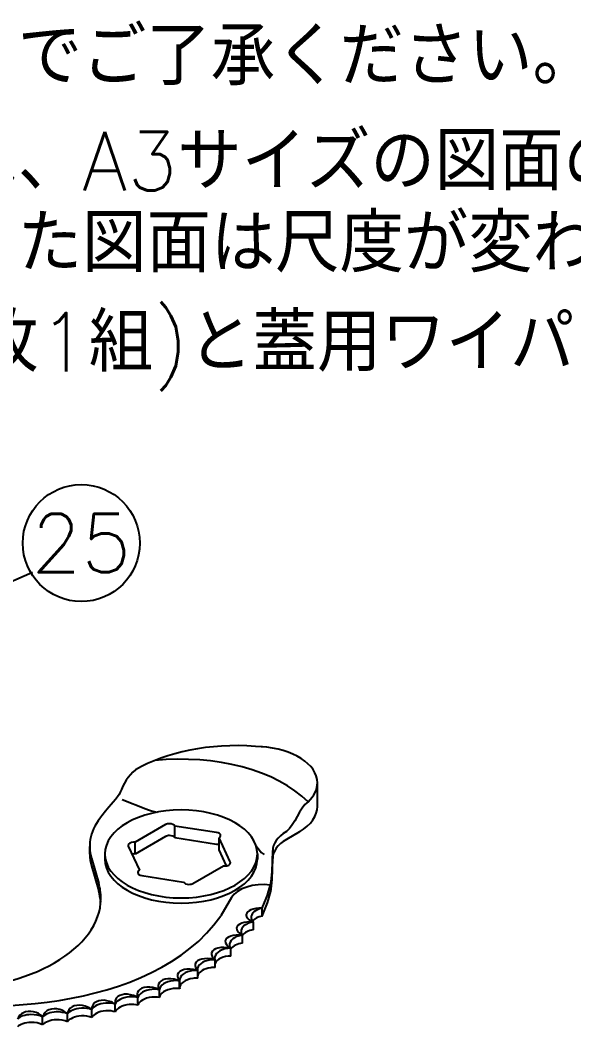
# Model space of a CAD drawing. Extents: x 460 to 8100, y 0 to 5507.
# Drawn here: x 5029 to 5503, y 3641 to 4502 of the extents above; entities that cross this region are included whole.
import ezdxf
from ezdxf.enums import TextEntityAlignment as Align

# ---------------------------------------------------------------- set-up
doc = ezdxf.new("R2010")
doc.units = 0
doc.header["$LTSCALE"] = 4
doc.layers.get('0').update_dxf_attribs({"linetype": 'CONTINUOUS'})
for name, color, linetype in [('DANMEN', 7, 'CONTINUOUS'), ('SIYOU', 7, 'CONTINUOUS'), ('SUNPOU', 7, 'CONTINUOUS')]:
    doc.layers.add(name, color=color, linetype=linetype)
doc.styles.get("Standard").update_dxf_attribs({"font": 'romans.shx', "bigfont": 'extfont.shx'})
doc.dimstyles.get("Standard").update_dxf_attribs({"dimscale": 20, "dimtxt": 2, "dimasz": 3, "dimexe": 1, "dimexo": 1, "dimgap": 0.6, "dimtad": 3, "dimdec": 0, "dimzin": 0, "dimdsep": 46, "dimtxsty": 'STANDARD', "dimblk1": 'OPEN', "dimblk2": 'OPEN', "dimsah": 1, "dimcen": 1.5, "dimadec": 0, "dimazin": 0, "dimtfac": 1, "dimtdec": 0, "dimtmove": 0, "dimatfit": 0, "dimldrblk": 'DOTSMALL', "dimfxl": 1, "dimtvp": 1, "dimtolj": 1, "dimtzin": 0, "dimarcsym": 0})

# ---------------------------------------------------------------- blocks, each defined once
blk = doc.blocks.new('_DotSmall')
at = {"color": 0, "linetype": 'ByBlock', "const_width": 0.5}
blk.add_lwpolyline([(-0.0625, 0, 1), (0.0625, 0, 1)], format="xyb", close=True, dxfattribs=at)
blk = doc.blocks.new('_OPEN')
at = {"color": 0, "linetype": 'ByBlock'}
for p, q in [((-1, 0.167), (0, 0)), ((0, 0), (-1, -0.167)), ((0, 0), (-1, 0))]:
    blk.add_line(p, q, dxfattribs=at)

msp = doc.modelspace()

# ---------------------------------------------------------------- linework, layer by layer
at = {"layer": 'DANMEN', "color": 2}
for p, q in [((5236.41, 3880.19), (5230.37, 3880.65)), ((5283.38, 3829.28), (5283.38, 3849.48)), ((5116.58, 3835.3), (5136.81, 3827.25)), ((5102.29, 3825.3), (5099.28, 3821.31)), ((5153.65, 3813.7), (5127.59, 3798.66)), ((5197.2, 3806.97), (5161.61, 3812.47)), ((5161.61, 3802.37), (5161.61, 3812.47)), ((5161.61, 3802.37), (5161.61, 3812.47)), ((5268.02, 3807.6), (5256.95, 3801.08)), ((5153.65, 3803.6), (5127.59, 3788.56)), ((5127.59, 3788.56), (5127.59, 3798.66)), ((5197.2, 3796.86), (5161.61, 3802.37)), ((5208.86, 3781.82), (5199.34, 3802.37)), ((5199.34, 3792.27), (5199.34, 3802.37)), ((5088.86, 3788.34), (5088.86, 3795.01)), ((5101.7, 3788.65), (5101.7, 3784.19)), ((5121.77, 3795.3), (5131.3, 3774.75)), ((5205.72, 3778.49), (5199.34, 3792.27)), ((5230.88, 3795.96), (5234.74, 3790.77)), ((5232.1, 3788.65), (5232.1, 3784.19)), ((5244.61, 3773.39), (5245.17, 3791.53)), ((5245.17, 3784.87), (5245.17, 3791.53)), ((5090.28, 3785.11), (5096.52, 3763.37)), ((5244.61, 3766.71), (5245.17, 3784.87)), ((5245, 3779.02), (5245, 3785.7)), ((5090.28, 3778.44), (5096.52, 3756.69)), ((5176.98, 3763.42), (5203.04, 3778.45)), ((5244.61, 3766.71), (5244.61, 3773.39)), ((5133.44, 3770.15), (5169.02, 3764.64)), ((5210.07, 3751.35), (5200.77, 3735.63)), ((5236.1, 3742.22), (5239.55, 3750.56)), ((5236.1, 3735.55), (5239.55, 3743.91)), ((5236.1, 3735.55), (5236.1, 3742.21)), ((5228.66, 3723.77), (5228.66, 3730.43)), ((5219.48, 3712.39), (5219.48, 3719.07)), ((5209.29, 3701.33), (5209.29, 3708)), ((5195.92, 3691.44), (5195.92, 3698.12)), ((5181.12, 3682.28), (5181.12, 3688.95)), ((5165.68, 3673.8), (5165.68, 3680.47)), ((5165.75, 3673.41), (5165.75, 3680.08)), ((5148.42, 3665.85), (5148.42, 3672.53)), ((5110.68, 3653.51), (5110.68, 3660.18)), ((5130.02, 3659.21), (5130.02, 3665.88)), ((5069.8, 3645.13), (5069.8, 3651.81)), ((5090.56, 3648.81), (5090.56, 3655.47)), ((5048.58, 3642.52), (5048.58, 3649.19))]:
    msp.add_line(p, q, dxfattribs=at)
for points in [[(5230.37, 3880.65), (5191.31, 3883.61), (5154.14, 3875.59), (5127.95, 3860.56)], [(5283.38, 3849.48), (5283.38, 3865.46), (5262.41, 3878.61), (5235.26, 3880.27)], [(5275.37, 3833.2), (5248.66, 3860.45), (5195.8, 3873.78), (5144.39, 3868.52)], [(5127.95, 3860.56), (5121.69, 3855.67), (5117.51, 3848.04), (5114.84, 3841.35)], [(5275.37, 3833.2), (5280.86, 3838.34), (5283.44, 3844.02), (5283.38, 3849.48)], [(5114.84, 3841.35), (5112.89, 3836.93), (5105.34, 3828.95), (5102.29, 3825.3)], [(5275.37, 3833.2), (5267.84, 3827.87), (5264.21, 3813.8), (5256.95, 3807.75)], [(5136.81, 3827.26), (5139.94, 3826.02), (5143.25, 3825.03), (5146.36, 3824.37)], [(5268.02, 3807.6), (5278.28, 3813.62), (5283.38, 3821.46), (5283.38, 3829.28)], [(5099.28, 3821.31), (5089.45, 3809.55), (5086.8, 3796.85), (5090.28, 3785.11)], [(5200.72, 3804.32), (5200.72, 3805.58), (5199.25, 3806.64), (5197.2, 3806.97)], [(5256.95, 3807.75), (5249.28, 3803.23), (5245.36, 3797.38), (5245.17, 3791.53)], [(5199.34, 3796.16), (5198.71, 3796.51), (5197.97, 3796.75), (5197.2, 3796.86)], [(5199.34, 3802.37), (5200.26, 3802.9), (5200.72, 3803.6), (5200.72, 3804.32)], [(5256.95, 3801.08), (5249.28, 3796.56), (5245.36, 3790.73), (5245.17, 3784.87)], [(5088.86, 3788.34), (5088.86, 3784.85), (5089.38, 3781.41), (5090.28, 3778.44)], [(5121.61, 3796.01), (5121.61, 3795.75), (5121.66, 3795.51), (5121.77, 3795.3)], [(5127.59, 3788.56), (5126.67, 3788.7), (5125.74, 3788.67), (5124.91, 3788.52)], [(5234.74, 3790.77), (5235.52, 3789.7), (5236.66, 3788.77), (5237.92, 3788.05)], [(5209.03, 3781.11), (5209.03, 3781.37), (5208.98, 3781.61), (5208.86, 3781.82)], [(5131.3, 3774.75), (5130.37, 3774.21), (5129.91, 3773.5), (5129.91, 3772.8)], [(5129.91, 3772.8), (5129.91, 3771.55), (5131.39, 3770.47), (5133.44, 3770.15)], [(5239.56, 3750.57), (5242.86, 3758.45), (5244.5, 3766.34), (5244.61, 3773.39)], [(5098.34, 3750.63), (5098.34, 3755.12), (5097.68, 3759.53), (5096.53, 3763.36)], [(5243.19, 3762.05), (5228.94, 3763.92), (5214.74, 3759.23), (5210.07, 3751.35)], [(5239.56, 3743.91), (5242.86, 3751.78), (5244.5, 3759.67), (5244.61, 3766.72)], [(5098.23, 3747.29), (5097.97, 3750.61), (5097.37, 3753.88), (5096.53, 3756.69)], [(4916.11, 3667.78), (4986.15, 3649.4), (5142.41, 3651.94), (5200.77, 3735.63)], [(5236.1, 3735.55), (5232.45, 3734.88), (5229.56, 3733.22), (5227.98, 3731.14)], [(5228.66, 3723.77), (5224.5, 3723.22), (5221.07, 3721.4), (5219.31, 3719.04)], [(5219.48, 3712.39), (5214.95, 3711.95), (5211.13, 3709.98), (5209.29, 3707.42)], [(5209.29, 3701.33), (5203.15, 3701.35), (5197.43, 3698.56), (5195.92, 3694.94)]]:
    msp.add_open_spline(points, degree=3, dxfattribs=at)
for points, knots in [([(5232.1, 3788.65), (5232.1, 3809.44), (5202.91, 3826.29), (5166.9, 3826.29), (5130.89, 3826.29), (5101.7, 3809.44), (5101.7, 3788.65)], [0, 0, 0, 0, 1, 1, 1, 2, 2, 2, 2]), ([(5161.61, 3812.47), (5161.04, 3813.69), (5159.14, 3814.5), (5157.01, 3814.51), (5155.7, 3814.51), (5154.51, 3814.2), (5153.65, 3813.7)], [0, 0, 0, 0, 1, 1, 1, 2, 2, 2, 2]), ([(5127.59, 3798.66), (5127.17, 3798.72), (5126.75, 3798.76), (5126.36, 3798.76), (5123.73, 3798.76), (5121.61, 3797.52), (5121.61, 3796.01)], [0, 0, 0, 0, 1, 1, 1, 2, 2, 2, 2]), ([(5161.61, 3802.37), (5161.04, 3803.59), (5159.14, 3804.41), (5157.01, 3804.41), (5155.7, 3804.41), (5154.5, 3804.1), (5153.64, 3803.6)], [0, 0, 0, 0, 1, 1, 1, 2, 2, 2, 2]), ([(5101.7, 3788.65), (5101.7, 3767.84), (5130.89, 3750.99), (5166.9, 3750.99), (5202.91, 3750.99), (5232.1, 3767.84), (5232.1, 3788.65)], [0, 0, 0, 0, 1, 1, 1, 2, 2, 2, 2]), ([(5101.7, 3784.19), (5101.7, 3763.4), (5130.89, 3746.54), (5166.9, 3746.54), (5202.91, 3746.54), (5232.1, 3763.4), (5232.1, 3784.19)], [0, 0, 0, 0, 1, 1, 1, 2, 2, 2, 2]), ([(5203.04, 3778.45), (5203.46, 3778.39), (5203.89, 3778.36), (5204.28, 3778.36), (5206.9, 3778.36), (5209.03, 3779.6), (5209.03, 3781.11)], [0, 0, 0, 0, 1, 1, 1, 2, 2, 2, 2]), ([(5169.02, 3764.64), (5169.59, 3763.43), (5171.51, 3762.62), (5173.62, 3762.61), (5174.94, 3762.61), (5176.13, 3762.92), (5176.98, 3763.42)], [0, 0, 0, 0, 1, 1, 1, 2, 2, 2, 2]), ([(4941.32, 3673.85), (4949.06, 3673.1), (4956.76, 3672.75), (4963.53, 3672.78), (5037.98, 3672.78), (5098.34, 3707.63), (5098.34, 3750.63)], [0, 0, 0, 0, 1, 1, 1, 2, 2, 2, 2]), ([(5236.06, 3742.21), (5228.46, 3742.38), (5223.02, 3740.13), (5222.59, 3736.92), (5222.3, 3734.6), (5224.7, 3732.23), (5228.65, 3730.45)], [0, 0, 0, 0, 1, 1, 1, 2, 2, 2, 2]), ([(5236.1, 3742.21), (5230.34, 3741.17), (5226.41, 3737.6), (5226.77, 3733.93), (5226.89, 3732.59), (5227.6, 3731.38), (5228.66, 3730.43)], [0, 0, 0, 0, 1, 1, 1, 2, 2, 2, 2]), ([(5228.64, 3730.43), (5220.79, 3731), (5214.89, 3728.86), (5214.33, 3725.48), (5213.99, 3723.26), (5216.02, 3720.94), (5219.48, 3719.08)], [0, 0, 0, 0, 1, 1, 1, 2, 2, 2, 2]), ([(5228.66, 3730.43), (5222.36, 3729.62), (5217.71, 3725.83), (5218.16, 3721.9), (5218.27, 3720.82), (5218.76, 3719.86), (5219.48, 3719.07)], [0, 0, 0, 0, 1, 1, 1, 2, 2, 2, 2]), ([(5219.47, 3719.07), (5211.5, 3719.89), (5205.31, 3717.82), (5204.68, 3714.33), (5204.32, 3712.18), (5206.13, 3709.89), (5209.28, 3708)], [0, 0, 0, 0, 1, 1, 1, 2, 2, 2, 2]), ([(5219.48, 3719.07), (5219.34, 3719.05), (5219.2, 3719.04), (5219.06, 3719.02), (5212.61, 3718.24), (5207.76, 3714.4), (5208.24, 3710.43), (5208.36, 3709.52), (5208.73, 3708.69), (5209.29, 3708)], [0, 0, 0, 0, 1, 1, 1, 2, 2, 2, 3, 3, 3, 3]), ([(5209.27, 3708), (5201.08, 3709.72), (5193.93, 3707.96), (5193.02, 3704.02), (5192.57, 3702.09), (5193.7, 3699.99), (5195.91, 3698.12)], [0, 0, 0, 0, 1, 1, 1, 2, 2, 2, 2]), ([(5209.29, 3708), (5208.37, 3708), (5207.46, 3707.94), (5206.65, 3707.83), (5200.05, 3706.99), (5195.1, 3703.19), (5195.58, 3699.31), (5195.64, 3698.88), (5195.75, 3698.46), (5195.92, 3698.12)], [0, 0, 0, 0, 1, 1, 1, 2, 2, 2, 3, 3, 3, 3]), ([(5195.9, 3698.12), (5195.76, 3698.15), (5195.64, 3698.19), (5195.52, 3698.22), (5187.43, 3700.29), (5180.03, 3698.65), (5178.97, 3694.55), (5178.51, 3692.74), (5179.34, 3690.77), (5181.12, 3688.95)], [0, 0, 0, 0, 1, 1, 1, 2, 2, 2, 3, 3, 3, 3]), ([(5195.92, 3698.12), (5194.65, 3698.19), (5193.38, 3698.13), (5192.25, 3697.98), (5185.55, 3697.16), (5180.5, 3693.38), (5180.99, 3689.55), (5181.01, 3689.34), (5181.06, 3689.13), (5181.12, 3688.95)], [0, 0, 0, 0, 1, 1, 1, 2, 2, 2, 3, 3, 3, 3]), ([(5181.1, 3688.95), (5180.83, 3689.02), (5180.58, 3689.1), (5180.37, 3689.15), (5172.37, 3691.29), (5165.01, 3689.67), (5163.9, 3685.54), (5163.43, 3683.78), (5164.16, 3681.86), (5165.75, 3680.08)], [0, 0, 0, 0, 1, 1, 1, 2, 2, 2, 3, 3, 3, 3]), ([(5181.12, 3688.94), (5179.71, 3689.05), (5178.3, 3689), (5177.02, 3688.84), (5170.29, 3688.02), (5165.22, 3684.27), (5165.68, 3680.47), (5165.7, 3680.33), (5165.72, 3680.18), (5165.75, 3680.08)], [0, 0, 0, 0, 1, 1, 1, 2, 2, 2, 3, 3, 3, 3]), ([(5195.92, 3691.44), (5194.65, 3691.51), (5193.38, 3691.47), (5192.25, 3691.31), (5186.54, 3690.61), (5182.03, 3687.76), (5181.12, 3684.52)], [0, 0, 0, 0, 1, 1, 1, 2, 2, 2, 2]), ([(5165.73, 3680.08), (5165.01, 3680.37), (5164.3, 3680.63), (5163.66, 3680.81), (5156.08, 3683.15), (5148.89, 3681.58), (5147.58, 3677.31), (5147.1, 3675.78), (5147.45, 3674.11), (5148.4, 3672.54)], [0, 0, 0, 0, 1, 1, 1, 2, 2, 2, 3, 3, 3, 3]), ([(5165.75, 3680.08), (5163.88, 3680.37), (5161.93, 3680.39), (5160.12, 3680.18), (5153.55, 3679.48), (5148.48, 3676.12), (5148.4, 3672.53)], [0, 0, 0, 0, 1, 1, 1, 2, 2, 2, 2]), ([(5181.12, 3682.28), (5179.71, 3682.38), (5178.3, 3682.34), (5177.02, 3682.18), (5170.29, 3681.36), (5165.22, 3677.61), (5165.68, 3673.8), (5165.7, 3673.66), (5165.72, 3673.53), (5165.75, 3673.41)], [0, 0, 0, 0, 1, 1, 1, 2, 2, 2, 3, 3, 3, 3]), ([(5130, 3665.88), (5128.78, 3666.59), (5127.49, 3667.16), (5126.28, 3667.57), (5119.2, 3669.98), (5112.25, 3668.29), (5110.72, 3663.8), (5110.33, 3662.62), (5110.34, 3661.38), (5110.68, 3660.2)], [0, 0, 0, 0, 1, 1, 1, 2, 2, 2, 3, 3, 3, 3]), ([(5148.39, 3672.53), (5147.42, 3673.01), (5146.42, 3673.41), (5145.5, 3673.71), (5138.19, 3676.09), (5131.1, 3674.49), (5129.68, 3670.12), (5129.22, 3668.76), (5129.39, 3667.29), (5130, 3665.89)], [0, 0, 0, 0, 1, 1, 1, 2, 2, 2, 3, 3, 3, 3]), ([(5148.42, 3672.53), (5146.32, 3672.97), (5144.05, 3673.07), (5141.88, 3672.84), (5135.57, 3672.23), (5130.6, 3669.24), (5130, 3665.88)], [0, 0, 0, 0, 1, 1, 1, 2, 2, 2, 2]), ([(5165.75, 3673.41), (5163.88, 3673.71), (5161.93, 3673.73), (5160.12, 3673.52), (5153.55, 3672.8), (5148.48, 3669.44), (5148.4, 3665.85)], [0, 0, 0, 0, 1, 1, 1, 2, 2, 2, 2]), ([(5090.56, 3655.48), (5088.91, 3656.84), (5086.97, 3657.85), (5085.01, 3658.48), (5078.34, 3660.63), (5071.67, 3658.5), (5070.12, 3653.71), (5069.92, 3653.07), (5069.8, 3652.42), (5069.79, 3651.82)], [0, 0, 0, 0, 1, 1, 1, 2, 2, 2, 3, 3, 3, 3]), ([(5110.68, 3660.18), (5109.22, 3661.19), (5107.63, 3661.96), (5106.08, 3662.48), (5099.24, 3664.81), (5092.41, 3662.95), (5090.83, 3658.32), (5090.5, 3657.39), (5090.42, 3656.41), (5090.56, 3655.49)], [0, 0, 0, 0, 1, 1, 1, 2, 2, 2, 3, 3, 3, 3]), ([(5110.68, 3660.18), (5108.23, 3661.01), (5105.32, 3661.3), (5102.5, 3661.09), (5096.72, 3660.67), (5091.96, 3658.36), (5090.56, 3655.48)], [0, 0, 0, 0, 1, 1, 1, 2, 2, 2, 2]), ([(5130.02, 3665.88), (5127.72, 3666.51), (5125.11, 3666.69), (5122.63, 3666.47), (5116.58, 3665.95), (5111.7, 3663.31), (5110.67, 3660.18)], [0, 0, 0, 0, 1, 1, 1, 2, 2, 2, 2]), ([(5130.02, 3659.21), (5127.72, 3659.84), (5125.11, 3660.01), (5122.63, 3659.8), (5116.58, 3659.27), (5111.7, 3656.64), (5110.67, 3653.53)], [0, 0, 0, 0, 1, 1, 1, 2, 2, 2, 2]), ([(5148.42, 3665.85), (5146.32, 3666.31), (5144.05, 3666.4), (5141.88, 3666.18), (5135.57, 3665.56), (5130.6, 3662.57), (5130, 3659.21)], [0, 0, 0, 0, 1, 1, 1, 2, 2, 2, 2]), ([(5048.58, 3649.19), (5045.97, 3650.66), (5042.27, 3651.36), (5038.53, 3651.27), (5033.53, 3651.14), (5029.23, 3649.6), (5027.07, 3647.44)], [0, 0, 0, 0, 1, 1, 1, 2, 2, 2, 2]), ([(5048.56, 3649.19), (5046.63, 3651.5), (5043.81, 3653.04), (5040.78, 3653.68), (5034.49, 3655.01), (5028.54, 3652.25), (5027.09, 3647.45)], [0, 0, 0, 0, 1, 1, 1, 2, 2, 2, 2]), ([(5069.8, 3651.8), (5067.2, 3653.08), (5063.71, 3653.65), (5060.23, 3653.51), (5055.02, 3653.3), (5050.55, 3651.56), (5048.56, 3649.19)], [0, 0, 0, 0, 1, 1, 1, 2, 2, 2, 2]), ([(5069.79, 3651.81), (5067.97, 3653.63), (5065.61, 3654.93), (5063.14, 3655.6), (5056.57, 3657.43), (5050.11, 3654.87), (5048.73, 3649.87), (5048.65, 3649.63), (5048.6, 3649.4), (5048.58, 3649.21)], [0, 0, 0, 0, 1, 1, 1, 2, 2, 2, 3, 3, 3, 3]), ([(5090.56, 3655.47), (5088, 3656.53), (5084.8, 3656.93), (5081.65, 3656.76), (5076.14, 3656.45), (5071.54, 3654.42), (5069.79, 3651.81)], [0, 0, 0, 0, 1, 1, 1, 2, 2, 2, 2]), ([(5110.68, 3653.51), (5108.23, 3654.35), (5105.32, 3654.62), (5102.5, 3654.42), (5096.72, 3654.01), (5091.96, 3651.69), (5090.56, 3648.81)], [0, 0, 0, 0, 1, 1, 1, 2, 2, 2, 2]), ([(5048.58, 3642.52), (5045.97, 3643.99), (5042.27, 3644.68), (5038.53, 3644.6), (5033.53, 3644.46), (5029.23, 3642.93), (5027.07, 3640.77)], [0, 0, 0, 0, 1, 1, 1, 2, 2, 2, 2]), ([(5069.8, 3645.13), (5067.2, 3646.42), (5063.71, 3646.98), (5060.23, 3646.83), (5055.02, 3646.64), (5050.55, 3644.89), (5048.56, 3642.53)], [0, 0, 0, 0, 1, 1, 1, 2, 2, 2, 2]), ([(5090.56, 3648.81), (5088, 3649.86), (5084.8, 3650.27), (5081.65, 3650.09), (5076.14, 3649.78), (5071.54, 3647.76), (5069.79, 3645.13)], [0, 0, 0, 0, 1, 1, 1, 2, 2, 2, 2])]:
    msp.add_open_spline(points, degree=3, knots=knots, dxfattribs=at)
at = {"layer": 'SUNPOU'}
msp.add_circle((5081.62, 4054.48), 50, dxfattribs=at)

# ---------------------------------------------------------------- texts
at = {"layer": 'SIYOU', "color": 1}
for s, p in [('\u3000がありますのでご了承ください。', (4642.32, 4446.14)), ('※図中の尺度は、A3サイズの図面のみに該当します。', (4642.32, 4356.14)), ('\u3000拡大、縮小した図面は尺度が変わります。', (4642.32, 4286.14)), ('※粗い波刃(3枚1組)と蓋用ワイパーは立体図です。', (4642.32, 4201.26))]:
    msp.add_text(s, height=50, dxfattribs=at).set_placement(p)
at = {"layer": 'SUNPOU'}
msp.add_text('25', height=50, dxfattribs=at).set_placement((5081.62, 4054.48), align=Align.MIDDLE)

# ---------------------------------------------------------------- leaders
msp.add_leader([(4693.29, 3880.19), (5039.96, 4029.48)], dimstyle='STANDARD', dxfattribs=at)

doc.saveas('drawing.dxf')
